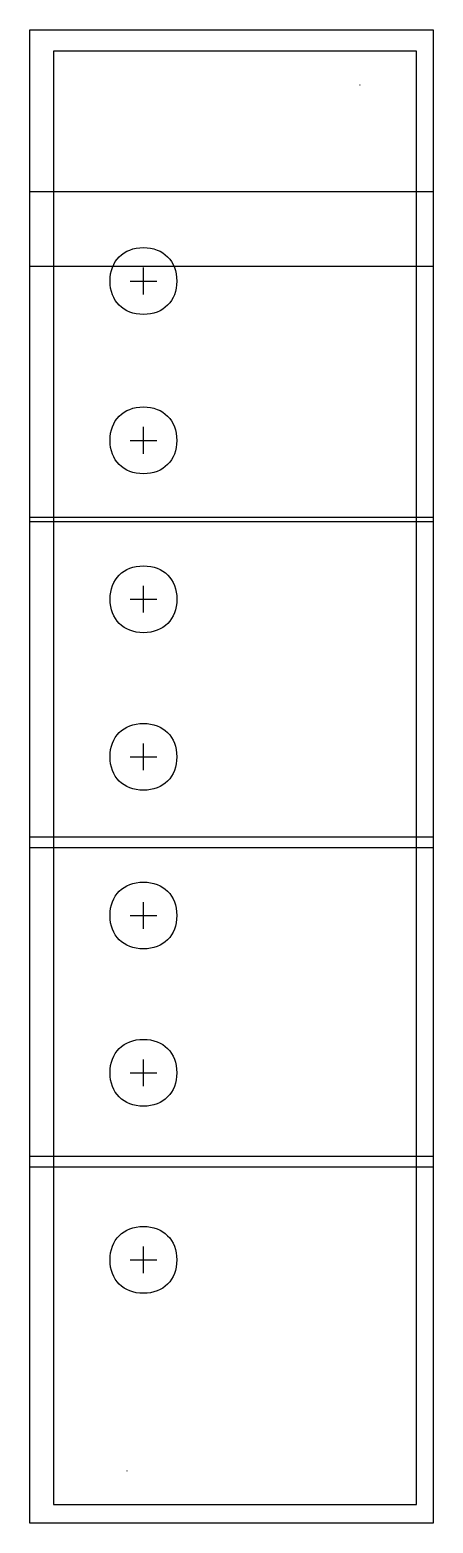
# Model space of a CAD drawing. Extents: x 13 to 49, y -74 to 58.
import ezdxf

# ---------------------------------------------------------------- set-up
doc = ezdxf.new("R2010")
doc.units = 0
doc.layers.get('0').update_dxf_attribs({"linetype": 'CONTINUOUS'})

msp = doc.modelspace()

# ---------------------------------------------------------------- linework, layer by layer
at = {"color": 1}
for points in [[(13.227373, 58.038512), (48.878254, 58.038512), (48.878254, 37.139721), (13.227373, 37.139721), (13.227373, 58.038512)], [(13.227373, 43.758785), (48.878254, 43.758785), (48.878254, 14.561942), (13.227373, 14.561942), (13.227373, 43.758785)], [(13.227373, 14.972118), (48.878254, 14.972118), (48.878254, -14.224725), (13.227373, -14.224725), (13.227373, 14.972118)], [(13.227373, -13.250105), (48.878254, -13.250105), (48.878254, -42.446948), (13.227373, -42.446948), (13.227373, -13.250105)], [(13.227373, -41.472327), (48.878254, -41.472327), (48.878254, -73.896189), (13.227373, -73.896189), (13.227373, -41.472327)]]:
    msp.add_lwpolyline(points, close=True, dxfattribs=at)
at = {"color": 7}
msp.add_lwpolyline([(47.402629, -72.263373), (47.402629, 56.14869), (15.318839, 56.14869), (15.318839, -72.26337), (47.402629, -72.26337)], dxfattribs=at)
for points in [[(42.389448, 53.15366), (42.405675, 53.15366), (42.405675, 53.171299), (42.389448, 53.171299), (42.389448, 53.15366), (42.389448, 53.15366)], [(21.805003, -69.289865), (21.82123, -69.289865), (21.82123, -69.272226), (21.805003, -69.272226), (21.805003, -69.289865), (21.805003, -69.289865)]]:
    msp.add_lwpolyline(points, close=True, dxfattribs=at)
at = {"color": 3}
for points in [[(23.266187, 34.6675), (23.266187, 37.028797)], [(22.085541, 35.848148), (24.44683, 35.848148)], [(23.266187, 20.589417), (23.266187, 22.950714)], [(22.085541, 21.770065), (24.44683, 21.770065)], [(23.27515, 6.5497), (23.27515, 8.910997)], [(22.094505, 7.730348), (24.455793, 7.730348)], [(23.266187, -7.3695), (23.266187, -5.008203)], [(22.085541, -6.188852), (24.44683, -6.188852)], [(23.266187, -21.3903), (23.266187, -19.029003)], [(22.085541, -20.209652), (24.44683, -20.209652)], [(23.266187, -35.284099), (23.266187, -32.922803)], [(22.085541, -34.103451), (24.44683, -34.103451)], [(23.266187, -51.819499), (23.266187, -49.458203)], [(22.085541, -50.638851), (24.44683, -50.638851)]]:
    msp.add_lwpolyline(points, dxfattribs=at)
for points in [[(23.257826, 35.802638), (23.274054, 35.802638), (23.274054, 35.820277), (23.257826, 35.820277), (23.257826, 35.802638), (23.257826, 35.802638)], [(23.257826, 21.724555), (23.274054, 21.724555), (23.274054, 21.742194), (23.257826, 21.742194), (23.257826, 21.724555), (23.257826, 21.724555)], [(23.266789, 7.684838), (23.283017, 7.684838), (23.283017, 7.702477), (23.266789, 7.702477), (23.266789, 7.684838), (23.266789, 7.684838)], [(23.257826, -6.234362), (23.274054, -6.234362), (23.274054, -6.216723), (23.257826, -6.216723), (23.257826, -6.234362), (23.257826, -6.234362)], [(23.257826, -20.255162), (23.274054, -20.255162), (23.274054, -20.237523), (23.257826, -20.237523), (23.257826, -20.255162), (23.257826, -20.255162)], [(23.257826, -34.148961), (23.274054, -34.148961), (23.274054, -34.131323), (23.257826, -34.131323), (23.257826, -34.148961), (23.257826, -34.148961)], [(23.257826, -50.684361), (23.274054, -50.684361), (23.274054, -50.666723), (23.257826, -50.666723), (23.257826, -50.684361), (23.257826, -50.684361)]]:
    msp.add_lwpolyline(points, close=True, dxfattribs=at)
for points in [[(20.314577, 35.848148), (20.314577, 37.619121), (21.495223, 38.799769), (23.266187, 38.799769)], [(23.266187, 38.799769), (25.037151, 38.799769), (26.217794, 37.619121), (26.217794, 35.848148)], [(23.266187, 32.896527), (21.495223, 32.896527), (20.314577, 34.077175), (20.314577, 35.848148)], [(26.217794, 35.848148), (26.217794, 34.077175), (25.037151, 32.896527), (23.266187, 32.896527)], [(20.314577, 21.770065), (20.314577, 23.541038), (21.495223, 24.721687), (23.266187, 24.721687)], [(23.266187, 24.721687), (25.037151, 24.721687), (26.217794, 23.541038), (26.217794, 21.770065)], [(23.266187, 18.818444), (21.495223, 18.818444), (20.314577, 19.999093), (20.314577, 21.770065)], [(26.217794, 21.770065), (26.217794, 19.999093), (25.037151, 18.818444), (23.266187, 18.818444)], [(20.32354, 7.730348), (20.32354, 9.501321), (21.504186, 10.681969), (23.27515, 10.681969)], [(23.27515, 10.681969), (25.046114, 10.681969), (26.226757, 9.501321), (26.226757, 7.730348)], [(23.27515, 4.778727), (21.504186, 4.778727), (20.32354, 5.959375), (20.32354, 7.730348)], [(26.226757, 7.730348), (26.226757, 5.959375), (25.046114, 4.778727), (23.27515, 4.778727)], [(20.314577, -6.188852), (20.314577, -4.417879), (21.495223, -3.237231), (23.266187, -3.237231)], [(23.266187, -3.237231), (25.037151, -3.237231), (26.217794, -4.417879), (26.217794, -6.188852)], [(23.266187, -9.140473), (21.495223, -9.140473), (20.314577, -7.959825), (20.314577, -6.188852)], [(26.217794, -6.188852), (26.217794, -7.959825), (25.037151, -9.140473), (23.266187, -9.140473)], [(20.314577, -20.209652), (20.314577, -18.438679), (21.495223, -17.258031), (23.266187, -17.258031)], [(23.266187, -17.258031), (25.037151, -17.258031), (26.217794, -18.438679), (26.217794, -20.209652)], [(23.266187, -23.161273), (21.495223, -23.161273), (20.314577, -21.980625), (20.314577, -20.209652)], [(26.217794, -20.209652), (26.217794, -21.980625), (25.037151, -23.161273), (23.266187, -23.161273)], [(20.314577, -34.103451), (20.314577, -32.332478), (21.495223, -31.15183), (23.266187, -31.15183)], [(23.266187, -31.15183), (25.037151, -31.15183), (26.217794, -32.332478), (26.217794, -34.103451)], [(23.266187, -37.055072), (21.495223, -37.055072), (20.314577, -35.874424), (20.314577, -34.103451)], [(26.217794, -34.103451), (26.217794, -35.874424), (25.037151, -37.055072), (23.266187, -37.055072)], [(20.314577, -50.638851), (20.314577, -48.867878), (21.495223, -47.68723), (23.266187, -47.68723)], [(23.266187, -47.68723), (25.037151, -47.68723), (26.217794, -48.867878), (26.217794, -50.638851)], [(23.266187, -53.590472), (21.495223, -53.590472), (20.314577, -52.409824), (20.314577, -50.638851)], [(26.217794, -50.638851), (26.217794, -52.409824), (25.037151, -53.590472), (23.266187, -53.590472)]]:
    msp.add_open_spline(points, degree=3, dxfattribs=at)

doc.saveas('drawing.dxf')
